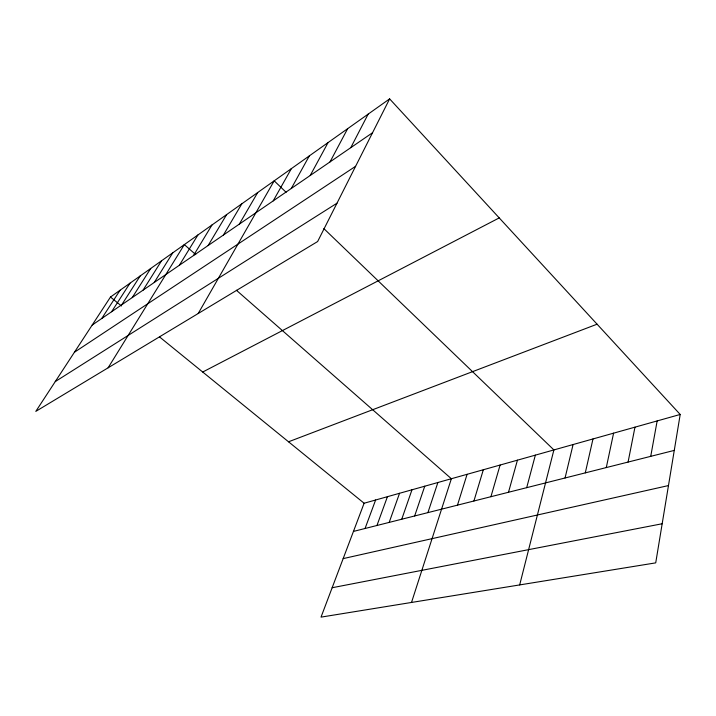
<?xml version="1.0" encoding="UTF-8"?>
<svg xmlns="http://www.w3.org/2000/svg" width="716" height="716" viewBox="0 0 716 716"><rect width="100%" height="100%" fill="white"/><g stroke="black" fill="none" stroke-linecap="round" stroke-linejoin="round"><path stroke-width="1.07" d="M680.2 414.457L655.722 562.865L321.028 617.12L364.113 503.232L680.2 414.457L389.629 98.88L110.479 297.042L35.8 411.387L317.635 241.534L389.629 98.88M650.728 456.343L657.154 420.927M628.084 462.062L634.967 427.166M606.291 467.566L613.594 433.162M585.294 472.873L592.982 438.953M565.058 477.984L573.095 444.538M519.682 584.918L553.898 449.925L323.856 228.61M526.699 487.668L535.353 455.134M508.503 492.259L517.435 460.173M490.925 496.707L500.099 465.042M473.92 500.994L483.327 469.75M457.479 505.147L467.092 474.314M411.512 602.46L451.366 478.727L236.405 290.249M427.917 512.611L437.879 482.512M414.654 515.967L424.758 486.2M401.748 519.225L411.977 489.789M389.191 522.394L399.546 493.279M376.956 525.481L387.428 496.689M365.053 528.489L375.623 500.001M350.768 147.675L368.158 114.121M330.022 161.906L347.654 128.665M310.225 175.492L328.071 142.574M291.305 188.469L309.33 155.882M273.217 200.874L291.385 168.618M198.216 313.501L274.183 180.826L286.105 192.291M239.314 224.126L257.688 192.541M223.41 235.045L241.847 203.783M208.141 245.516L226.632 214.585M193.481 255.576L211.99 224.976M179.376 265.242L197.911 234.973M108.107 367.809L184.343 244.604L195.772 254.627M154.253 282.48L172.771 252.82M143.066 290.15L161.574 260.767M132.245 297.579L150.718 268.473M121.756 304.774L140.193 275.946M111.589 311.746L129.99 283.187M101.735 318.504L120.091 290.222M92.176 325.064L372.535 132.746M74.401 352.272L355.601 166.3M55.257 381.592L336.976 203.201M202.718 372.025L499.222 217.906M288.53 441.79L597.09 324.196M353.453 531.424L674.275 450.4M343.161 558.614L668.476 485.564M332.143 587.738L662.175 523.754M110.479 297.042L121.46 305.965M159.48 336.878L364.113 503.232"/></g></svg>
